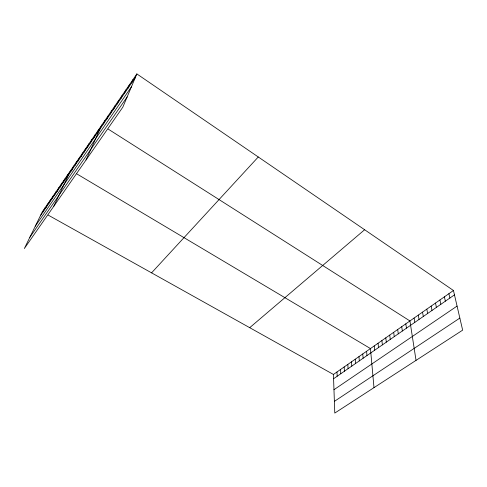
<?xml version="1.0" encoding="UTF-8"?>
<svg xmlns="http://www.w3.org/2000/svg" width="487" height="487" viewBox="0 0 487 487"><rect width="100%" height="100%" fill="white"/><g stroke="black" fill="none" stroke-linecap="round" stroke-linejoin="round"><path stroke-width="0.73" d="M136.865 73.927L122.827 107.164L24.35 248.528L42.308 211.815L136.865 73.927L453.458 290.502L462.65 330.149L334.782 413.073L333.437 374.46L453.458 290.502M131.618 82.954L133.158 79.332M127.935 88.317L129.499 84.671M124.301 93.607L125.883 89.943M120.709 98.837L122.316 95.148M117.166 103.993L118.791 100.285M113.666 109.088L115.309 105.356M110.208 114.116L111.876 110.366M106.799 119.084L108.479 115.316M103.427 123.99L105.125 120.21M86.016 159.998L101.813 125.037M96.81 133.627L98.544 129.81M93.559 138.357L95.312 134.522M90.351 143.032L92.116 139.185M87.179 147.646L88.957 143.787M84.044 152.212L85.84 148.334M80.945 156.717L82.753 152.827M77.883 161.173L79.71 157.271M74.858 165.58L76.696 161.666M71.869 169.933L73.72 166.006M53.722 206.36L70.779 170.298L71.991 171.022M62.933 182.942L64.82 178.985M65.903 178.613L67.778 174.669M59.992 187.221L61.892 183.258M57.089 191.452L58.994 187.477M54.215 195.634L56.133 191.647M48.572 203.852L50.508 199.853M51.379 199.767L53.308 195.774M45.796 207.888L47.744 203.883M43.051 211.888L45.011 207.87M40.342 215.832L135.343 77.524M35.265 226.205L131.405 86.856M29.835 237.315L127.156 96.919M151.573 272.86L258.274 156.984M249.703 327.678L364.629 229.736M333.589 378.734L454.468 294.86M333.966 389.71L457.068 306.086M334.374 401.379L459.85 318.072M48.146 215.071L333.437 374.46M76.849 173.908L370.455 348.564L373.992 387.646M108.126 129.055L409.938 320.951L416.032 360.38M448.904 293.685L449.878 298.044M444.4 296.839L445.337 301.197M439.938 299.962L440.838 304.314M435.524 303.048L436.389 307.4M431.153 306.104L431.987 310.456M426.825 309.135L427.623 313.488M422.539 312.13L423.306 316.483M418.296 315.101L419.033 319.448M414.096 318.035L414.796 322.388M405.817 323.831L406.456 328.171M401.732 326.686L402.347 331.026M397.696 329.51L398.275 333.851M393.691 332.311L394.245 336.645M389.728 335.086L390.251 339.421M385.801 337.832L386.294 342.16M381.911 340.553L382.38 344.881M378.058 343.25L378.496 347.572M374.235 345.922L374.655 350.238M366.595 351.267L366.961 355.577M362.772 353.939L363.107 358.249M358.986 356.587L359.296 360.897M355.23 359.217L355.522 363.515M351.517 361.817L351.778 366.114M347.834 364.392L348.071 368.683M344.181 366.942L344.4 371.234M340.571 369.475L340.76 373.754M336.986 371.977L337.156 376.256"/></g></svg>
